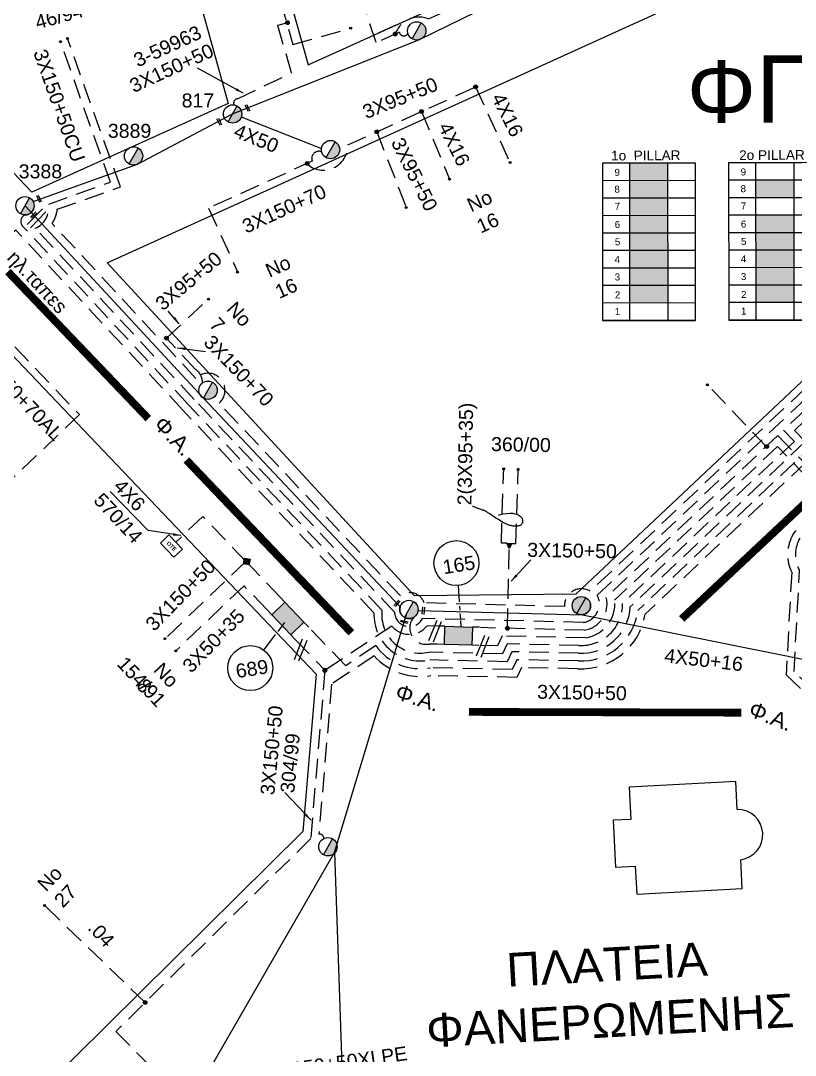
# Model space of a CAD drawing. Header units: millimetres. Extents: x 771 to 3391, y 686 to 1835.
# Drawn here: x 2301 to 2400.7, y 1157.5 to 1290.7 of the extents above; entities that cross this region are included whole.
import ezdxf
from ezdxf.enums import TextEntityAlignment as Align

# ---------------------------------------------------------------- set-up
doc = ezdxf.new("R2010")
doc.units = ezdxf.units.MM
doc.linetypes.add('DASHED', pattern=[19.05, 12.7, -6.35])
for name, color, linetype in [('Link Box 4 Διευθύνσεων', 7, 'Continuous'), ('Pillar OTE', 7, 'Continuous'), ('Άγνωστα', 7, 'Continuous'), ('Ασφαλειοκιβώτια Χ.Τ 9 αναχωρήσεων', 7, 'Continuous'), ('Γυμνά εναέρια ΧΤ και ΦΟΠ (3Φ)   4x50+16AL', 7, 'Continuous'), ('Εναέρια παροχή ΧΤ 4x16', 7, 'SYN_LINE'), ('Επιγραφές - Σχήματα', 7, 'Continuous'), ('Καλωδια Χ.Τ 3x95+35', 7, 'DASHED'), ('Καλωδια Χ.Τ. 3x50+35', 7, 'Continuous'), ('Καλωδια ΧΤ  3X95+50', 7, 'Continuous'), ('Καλώδια ΧΤ   3x150+50CU', 7, 'DASHED'), ('Καλώδια ΧΤ   3x150+70AL', 7, 'DASHED'), ('Μηχανική τομή', 7, 'Continuous'), ('Στύλος Ξύλινος', 7, 'Continuous'), ('Στύλος Ξύλινος @ 1', 7, 'Continuous'), ('Στύλος ΦΜ', 7, 'Continuous'), ('Στύλος ΦΜ @ 1', 7, 'Continuous'), ('Συνδέσεις', 7, 'Continuous'), ('Τομή', 7, 'Continuous'), ('Υπόβαθρο ΔΕΗ', 7, 'Continuous'), ('Υπόγεια Καλώδια Δικτύου ΧΤ   .04', 7, 'DASHED'), ('Υπόγεια Καλώδια Δικτύου ΧΤ   .075', 7, 'DASHED'), ('Υπόγεια Καλώδια Δικτύου ΧΤ   .15', 7, 'DASHED'), ('Υπόγεια καλώδια Παροχών ΧΤ   4x16AL', 7, 'DASHED'), ('Υπόγεια καλώδια Παροχών ΧΤ   4x50AL', 7, 'DASHED'), ('Υπόγεια καλώδια Παροχών ΧΤ   4x6', 7, 'DASHED')]:
    doc.layers.add(name, color=color, linetype=linetype)
doc.styles.add('arial', font='arial.ttf')
doc.styles.get("Standard").update_dxf_attribs({"font": 'arial.ttf'})
doc.linetypes.add('SYN_LINE', pattern='A,0.5,-0.0001,["/\\/\\/\\/",Standard,S=0.1,R=0,X=0,Y=-0.05],-0.25', length=0.7501)
doc.dimstyles.new('ISO-25', dxfattribs={"dimtxt": 2.5, "dimasz": 2.5, "dimexe": 1.25, "dimexo": 0.625, "dimtad": 1, "dimtxsty": 'Standard', "dimcen": 2.5, "dimadec": 0, "dimazin": 0, "dimtfac": 1, "dimtmove": 0, "dimatfit": 3, "dimfxl": 1, "dimarcsym": 0})

# ---------------------------------------------------------------- blocks, each defined once
blk = doc.blocks.new('LINK BOX 4 ΑΝΑΧΩΡΗΣΕΩΝ')
at = {"layer": 'Link Box 4 Διευθύνσεων', "ltscale": 40}
blk.add_hatch(color=256, dxfattribs=at).paths.add_polyline_path([(-3.54, 0), (-3.54, -4.67), (3.54, -4.67), (3.54, 0)])
for p, q in [((-3.54, 0), (-5.33, 0)), ((5.33, 0), (3.54, 0)), ((-3.54, -4.67), (-5.33, -4.67)), ((5.33, -4.67), (3.54, -4.67))]:
    blk.add_line(p, q, dxfattribs=at)
blk.add_lwpolyline([(-3.54, -4.67), (-3.54, 0), (3.54, 0), (3.54, -4.67)], close=True, dxfattribs=at)
blk = doc.blocks.new('ΥΠΑΡΧΩΝ ΤΣΙΜΕΝΤΕΝΙΟΣ ΣΤΥΛΟΣ')
at = {"layer": 'Στύλος ΦΜ'}
blk.add_hatch(color=7, dxfattribs=at).paths.add_polyline_path([(-1.29, -2.28, 0.574793), (2.62, 0, 0.268822), (1.3, 2.27)])
at = {"layer": 'Στύλος ΦΜ', "color": 7}
blk.add_line((-1.29, -2.28), (1.3, 2.27), dxfattribs=at)
blk.add_circle((0, 0), 2.62, dxfattribs=at)
at = {"layer": 'Στύλος ΦΜ', "flags": 4}
for tag, p in [('ΑΡΙΘΜΟΣ', (-4.68, 8.05)), ('ΤΥΠΟΣ', (-4.91, 3.03))]:
    blk.add_attdef(tag, p, '', height=4, dxfattribs=at)
blk = doc.blocks.new('_ΣΥΝΔΕΣΗ')
at = {"layer": 'Συνδέσεις', "linetype": 'SYN_LINE', "ltscale": 40}
blk.add_hatch(color=256, dxfattribs=at).paths.add_polyline_path([(0.5, -0.01, 1), (-0.5, -0.01, 1)])
at = {"layer": 'Συνδέσεις'}
blk.add_circle((0, -0.01), 0.5, dxfattribs=at)
blk = doc.blocks.new('ΑΣΦΑΛΕΙΟΚΙΒΩΤΙΟ ΥΣ 9 ΑΝΑΧΩΡΗΣΕΩΝ')
at = {"layer": 'Ασφαλειοκιβώτια Χ.Τ 9 αναχωρήσεων', "ltscale": 40}
for p, q in [((-9.32, -13.12), (-5.79, 6.82)), ((-4.48, -13.97), (-0.95, 5.96)), ((2.12, 3.14), (-9.65, 5.22)), ((1.73, 0.92), (-10.04, 3)), ((1.34, -1.3), (-10.43, 0.79)), ((0.95, -3.51), (-10.82, -1.43)), ((0.56, -5.73), (-11.22, -3.64)), ((0.16, -7.94), (-11.61, -5.86)), ((-0.23, -10.16), (-12, -8.07)), ((-0.62, -12.37), (-12.39, -10.29)), ((-1.01, -14.59), (-12.79, -12.5))]:
    blk.add_line(p, q, dxfattribs=at)
at = {"layer": 'Ασφαλειοκιβώτια Χ.Τ 9 αναχωρήσεων'}
blk.add_lwpolyline([(2.52, 5.35), (-9.25, 7.44), (-12.79, -12.5), (-1.01, -14.59)], close=True, dxfattribs=at)
for s, p in [('9', (-8.01, 5.56)), ('8', (-8.4, 3.43)), ('7', (-8.75, 1.25)), ('6', (-9.16, -1.05)), ('5', (-9.53, -3.25)), ('4', (-9.96, -5.47)), ('3', (-10.34, -7.7)), ('2', (-10.72, -9.97)), ('1', (-11.11, -12.08))]:
    blk.add_text(s, height=0.9, rotation=350.6937, dxfattribs=at).set_placement(p)
at = {"layer": 'Ασφαλειοκιβώτια Χ.Τ 9 αναχωρήσεων', "ltscale": 40}
for tag, height, rotation, p in [('ΟΝΟΜΑ', 1.25, 350.2383, (-3.59, 7.45)), ('ΚΕΙΜΕΝΟ 9', 0.5, 350.6937, (0.75, 4.59)), ('ΚΕΙΜΕΝΟ 8', 0.5, 350.6937, (0.37, 2.56)), ('ΚΕΙΜΕΝΟ 7', 0.5, 350.6937, (-0.01, 0.15)), ('ΚΕΙΜΕΝΟ 6', 0.5, 350.6937, (-0.39, -1.94)), ('ΚΕΙΜΕΝΟ 5', 0.5, 350.6937, (-0.77, -4.19)), ('ΚΕΙΜΕΝΟ 4', 0.5, 350.6937, (-1.21, -6.46)), ('ΚΕΙΜΕΝΟ 3', 0.5, 350.6937, (-1.59, -8.7)), ('ΚΕΙΜΕΝΟ 2', 0.5, 350.6937, (-1.96, -10.94)), ('ΚΕΙΜΕΝΟ 1', 0.5, 350.6937, (-2.35, -13.01)), ('ΣΧ', 0.5, 350.2383, (-7.27, -13.98))]:
    blk.add_attdef(tag, text='', height=height, rotation=rotation, dxfattribs=at).set_placement(p, align=Align.MIDDLE_CENTER)
blk = doc.blocks.new('ΥΠΑΡΧΩΝ ΞΥΛΙΝΟΣ ΣΤΥΛΟΣ')
at = {"layer": 'Στύλος Ξύλινος'}
h = blk.add_hatch(color=7, dxfattribs=at)
h.paths.add_polyline_path([(-2.62, 0, 0.270008), (-1.29, -2.28), (1.3, 2.27, 0.576266)])
h.paths.add_polyline_path([(-1.29, -2.28, 0.574793), (2.62, 0, 0.268822), (1.3, 2.27)])
at = {"layer": 'Στύλος Ξύλινος', "color": 7}
blk.add_line((-1.29, -2.28), (1.3, 2.27), dxfattribs=at)
blk.add_circle((0, 0), 2.62, dxfattribs=at)
at = {"layer": 'Στύλος Ξύλινος', "flags": 4}
for tag, p in [('ΑΡΙΘΜΟΣ', (-4.91, 8.6)), ('ΤΥΠΟΣ', (-4.85, 3.39))]:
    blk.add_attdef(tag, p, '', height=4, dxfattribs=at)
blk = doc.blocks.new('ΜΗΧΑΝΙΚΗ ΤΟΜΗ')
at = {"layer": 'Μηχανική τομή', "ltscale": 40}
for p, q in [((-1.89, 0.78), (1.89, 0.78)), ((1.89, 0), (-1.89, 0))]:
    blk.add_line(p, q, dxfattribs=at)
blk = doc.blocks.new('ΤΟΜΗ')
at = {"layer": 'Τομή', "ltscale": 40}
for p, q in [((-5.68, 0), (5.68, 0)), ((5.68, -2.33), (-5.68, -2.33))]:
    blk.add_line(p, q, dxfattribs=at)
blk = doc.blocks.new('TSONTA XT1')
at = {"ltscale": 40}
h = blk.add_hatch(color=256, dxfattribs=at)
h.dxf.hatch_style = 1
h.paths.add_polyline_path([(595.96, 2487.66), (597.07, 2488.77), (595.96, 2489.87), (594.85, 2488.77)])
blk.add_lwpolyline([(594.85, 2488.77), (595.96, 2489.87), (597.07, 2488.77), (595.96, 2487.66)], close=True, dxfattribs=at)
blk = doc.blocks.new('PILLAR ΟΤΕ')
at = {"layer": 'Pillar OTE', "ltscale": 40}
blk.add_lwpolyline([(-3.31, 2.02), (3.39, 2.02), (3.39, -1.99), (-3.31, -1.99)], close=True, dxfattribs=at)
at = {"layer": 'Pillar OTE', "insert": (-1.81, 0.71), "char_height": 1.3575, "width": 109.961, "attachment_point": 1}
blk.add_mtext('{\\fArial|b1|i0|c161|p34;OTE}', dxfattribs=at)

msp = doc.modelspace()

# ---------------------------------------------------------------- hatches: boundary and pattern name
at = {"layer": 'Καλώδια ΧΤ   3x150+50CU', "linetype": 'DASHED', "ltscale": 0.2}
h = msp.add_hatch(color=2, dxfattribs=at)
h.dxf.hatch_style = 1
h.paths.add_polyline_path([(2379.37812, 1272.35017), (2379.37948, 1270.10017), (2384.29311, 1270.10315), (2384.29175, 1272.35315)])
h = msp.add_hatch(color=173, dxfattribs=at)
h.dxf.hatch_style = 1
h.paths.add_polyline_path([(2384.29448, 1267.85315), (2384.29311, 1270.10315), (2379.37948, 1270.10017), (2379.38085, 1267.85017)])
h = msp.add_hatch(color=30, dxfattribs=at)
h.dxf.hatch_style = 1
h.paths.add_polyline_path([(2400.53082, 1270.15734), (2395.61719, 1270.15435), (2395.61856, 1267.90435), (2400.53219, 1267.90734)])
h = msp.add_hatch(color=1, dxfattribs=at)
h.dxf.hatch_style = 1
h.paths.add_polyline_path([(2384.29448, 1267.85315), (2379.38085, 1267.85017), (2379.38222, 1265.60017), (2384.29585, 1265.60315)])
h = msp.add_hatch(color=151, dxfattribs=at)
h.dxf.hatch_style = 1
h.paths.add_polyline_path([(2379.38222, 1265.60017), (2379.38358, 1263.35017), (2384.29721, 1263.35315), (2384.29585, 1265.60315)])
h = msp.add_hatch(color=133, dxfattribs=at)
h.dxf.hatch_style = 1
h.paths.add_polyline_path([(2400.53356, 1265.65734), (2395.61993, 1265.65435), (2395.62129, 1263.40435), (2400.53492, 1263.40734)])
h = msp.add_hatch(color=27, dxfattribs=at)
h.dxf.hatch_style = 1
h.paths.add_polyline_path([(2384.29858, 1261.10315), (2384.29721, 1263.35315), (2379.38358, 1263.35017), (2379.38495, 1261.10017)])
h = msp.add_hatch(color=5, dxfattribs=at)
h.dxf.hatch_style = 1
h.paths.add_polyline_path([(2400.53492, 1263.40734), (2395.62129, 1263.40435), (2395.62266, 1261.15435), (2400.53629, 1261.15734)])
h = msp.add_hatch(color=6, dxfattribs=at)
h.dxf.hatch_style = 1
h.paths.add_polyline_path([(2379.38495, 1261.10017), (2379.38632, 1258.85017), (2384.29995, 1258.85315), (2384.29858, 1261.10315)])
h = msp.add_hatch(color=173, dxfattribs=at)
h.dxf.hatch_style = 1
h.paths.add_polyline_path([(2400.53629, 1261.15734), (2395.62266, 1261.15435), (2395.62403, 1258.90435), (2400.53766, 1258.90734)])
h = msp.add_hatch(color=30, dxfattribs=at)
h.dxf.hatch_style = 1
h.paths.add_polyline_path([(2379.38632, 1258.85017), (2379.38768, 1256.60017), (2384.30131, 1256.60315), (2384.29995, 1258.85315)])
h = msp.add_hatch(color=1, dxfattribs=at)
h.dxf.hatch_style = 1
h.paths.add_polyline_path([(2400.53766, 1258.90734), (2395.62403, 1258.90435), (2395.62539, 1256.65435), (2400.53902, 1256.65734)])
h = msp.add_hatch(color=62, dxfattribs=at)
h.dxf.hatch_style = 1
h.paths.add_polyline_path([(2384.30131, 1256.60315), (2379.38768, 1256.60017), (2379.38905, 1254.35017), (2384.30268, 1254.35315)])
h = msp.add_hatch(color=85, dxfattribs=at)
h.dxf.hatch_style = 1
h.paths.add_polyline_path([(2400.53902, 1256.65734), (2395.62539, 1256.65435), (2395.62676, 1254.40436), (2400.54039, 1254.40734)])
h = msp.add_hatch(color=256, dxfattribs=at)
h.dxf.hatch_style = 1
h.paths.add_polyline_path([(2364.20894, 1223.41581), (2363.56836, 1223.43556), (2363.85727, 1222.74172)])

# ---------------------------------------------------------------- linework, layer by layer
at = {"color": 85, "const_width": 1}
for points in [[(2299.34158, 1258.3949), (2317.4086, 1239.4784)], [(2322.30549, 1234.14684), (2343.54004, 1211.91387)], [(2386.05408, 1213.69082), (2401.82541, 1228.49766)], [(2358.66057, 1201.72077), (2393.73994, 1201.62395)]]:
    msp.add_lwpolyline(points, dxfattribs=at)
at = {"layer": 'Pillar OTE', "ltscale": 40}
msp.add_lwpolyline([(2364.20894, 1223.41581), (2363.85727, 1222.74172), (2363.56836, 1223.43556), (2364.20894, 1223.41581)], dxfattribs=at)
at = {"layer": 'Άγνωστα', "color": 5}
msp.add_lwpolyline([(2329.36509, 1278.30485), (2339.68965, 1274.24347)], dxfattribs=at)
at = {"layer": 'Άγνωστα', "color": 62, "linetype": 'DASHED', "ltscale": 0.2}
msp.add_lwpolyline([(2396.93729, 1235.8916), (2389.27363, 1243.91392)], dxfattribs=at)
at = {"layer": 'Άγνωστα'}
msp.add_lwpolyline([(2362.4644, 1227.05236), (2363.05981, 1227.19836), (2363.56147, 1227.27878), (2363.97905, 1227.30432), (2364.32226, 1227.28565), (2364.60077, 1227.23348), (2364.8243, 1227.15849), (2365.00252, 1227.07137), (2365.14512, 1226.9828), (2365.26065, 1226.90141), (2365.35297, 1226.82748), (2365.42481, 1226.75922), (2365.47888, 1226.69486), (2365.51791, 1226.63261), (2365.54462, 1226.57067), (2365.56171, 1226.50727), (2365.57192, 1226.44062), (2365.57741, 1226.3695), (2365.57817, 1226.29498), (2365.57363, 1226.21868), (2365.56325, 1226.14225), (2365.54645, 1226.06731), (2365.52267, 1225.99549), (2365.49136, 1225.92844), (2365.45196, 1225.86777), (2365.40407, 1225.81476), (2365.348, 1225.76928), (2365.28423, 1225.73082), (2365.21325, 1225.69888), (2365.13553, 1225.67295), (2365.05155, 1225.65254), (2364.96179, 1225.63714), (2364.86674, 1225.62626), (2364.76678, 1225.61957), (2364.66199, 1225.61747), (2364.55237, 1225.62056), (2364.43791, 1225.6294), (2364.31861, 1225.6446), (2364.19444, 1225.66673), (2364.06542, 1225.69638), (2363.93152, 1225.73412), (2363.79257, 1225.78055), (2363.64766, 1225.83626), (2363.49572, 1225.90183), (2363.33566, 1225.97785), (2363.1664, 1226.06491), (2362.98687, 1226.1636), (2362.79598, 1226.27452), (2362.59266, 1226.39824), (2362.37695, 1226.53447), (2362.15343, 1226.67934), (2361.9278, 1226.8281), (2361.70577, 1226.97598), (2361.49304, 1227.11823), (2361.29532, 1227.2501), (2361.11831, 1227.36682), (2360.96771, 1227.46365), (2360.84717, 1227.53734), (2360.75212, 1227.59075), (2360.67593, 1227.62828), (2360.61198, 1227.65431), (2360.55362, 1227.67323), (2360.49423, 1227.68941), (2360.42718, 1227.70725), (2360.34584, 1227.73114), (2360.24558, 1227.76432), (2360.1297, 1227.80554), (2360.00352, 1227.85241), (2359.87235, 1227.90255), (2359.74149, 1227.95355), (2359.61625, 1228.00303), (2359.50194, 1228.04861), (2359.40387, 1228.08789), (2359.32602, 1228.11907), (2359.26709, 1228.14262), (2359.22444, 1228.15962), (2359.19544, 1228.17114), (2359.17747, 1228.17824), (2359.16789, 1228.18199), (2359.16407, 1228.18346), (2359.16338, 1228.18371)], dxfattribs=at)
at = {"layer": 'Άγνωστα', "linetype": 'Continuous', "ltscale": 0.2}
msp.add_lwpolyline([(2341.37661, 1183.6089), (2342.48617, 1151.28368), (2359.34394, 1134.88444)], dxfattribs=at)
at = {"layer": 'Γυμνά εναέρια ΧΤ και ΦΟΠ (3Φ)   4x50+16AL', "color": 5, "linetype": 'Continuous', "ltscale": 0.2}
msp.add_lwpolyline([(2302.57665, 1267.43271), (2316.02033, 1272.22373), (2328.25627, 1278.69423), (2352.23586, 1288.24413), (2387.34577, 1305.44032)], dxfattribs=at)
at = {"layer": 'Γυμνά εναέρια ΧΤ και ΦΟΠ (3Φ)   4x50+16AL', "color": 62, "linetype": 'Continuous', "ltscale": 0.2}
msp.add_lwpolyline([(2301.54114, 1266.87449), (2324.45976, 1242.14733), (2349.8284, 1215.24959)], dxfattribs=at)
at = {"layer": 'Γυμνά εναέρια ΧΤ και ΦΟΠ (3Φ)   4x50+16AL', "color": 30, "linetype": 'Continuous', "ltscale": 0.2}
msp.add_lwpolyline([(2352.12484, 1214.76834), (2373.27296, 1214.22884), (2403.58318, 1208.13172)], dxfattribs=at)
at = {"layer": 'Γυμνά εναέρια ΧΤ και ΦΟΠ (3Φ)   4x50+16AL', "color": 6, "linetype": 'Continuous', "ltscale": 0.2}
msp.add_lwpolyline([(2248.92846, 1075.3273), (2261.4972, 1089.95833), (2297.5216, 1125.6236), (2322.9778, 1151.65353), (2341.37661, 1183.6089), (2350.69594, 1214.45221)], dxfattribs=at)
at = {"layer": 'Καλωδια Χ.Τ 3x95+35', "color": 62, "linetype": 'DASHED', "ltscale": 0.2}
for points in [[(2363.56836, 1223.43556), (2362.84942, 1223.45773), (2363.14677, 1233.102)], [(2364.20894, 1223.41581), (2364.72934, 1223.39977), (2365.02853, 1233.10347)]]:
    msp.add_lwpolyline(points, dxfattribs=at)
at = {"layer": 'Καλωδια Χ.Τ. 3x50+35', "color": 133, "linetype": 'DASHED', "ltscale": 0.2}
msp.add_lwpolyline([(2332.68859, 1214.87079), (2329.72844, 1217.96951), (2320.94157, 1209.57558)], dxfattribs=at)
at = {"layer": 'Καλωδια ΧΤ  3X95+50', "color": 5, "linetype": 'DASHED', "ltscale": 0.2}
msp.add_lwpolyline([(2337.78185, 1272.29164, 0.65845412), (2343.09232, 1274.70429), (2359.53879, 1282.17626)], format="xyb", dxfattribs=at)
msp.add_lwpolyline([(2346.82167, 1276.39861), (2350.57712, 1266.72147)], dxfattribs=at)
at = {"layer": 'Καλωδια ΧΤ  3X95+50', "color": 62, "linetype": 'DASHED', "ltscale": 0.2}
msp.add_lwpolyline([(2319.74362, 1249.83735), (2325.21329, 1254.91295)], dxfattribs=at)
at = {"layer": 'Καλώδια ΧΤ   3x150+50CU', "color": 6, "linetype": 'DASHED', "ltscale": 0.2}
for points in [[(2328.44097, 1279.85836, -0.522983782), (2328.90474, 1280.65146), (2335.83084, 1283.97703), (2334.07987, 1290.10167), (2335.23511, 1290.42735)], [(2426.94316, 1227.43166), (2415.94875, 1238.97051), (2403.86963, 1227.04913, 0.492439559), (2400.21023, 1219.70154), (2399.48435, 1206.49561), (2415.99377, 1190.96753, 0.708154058), (2425.64344, 1188.77059), (2435.96289, 1188.54234), (2439.55415, 1185.01289), (2423.60458, 1168.73855, 0.535322772), (2419.39723, 1159.3415), (2418.73912, 1149.29672), (2416.27925, 1147.93913), (2415.79544, 1140.22023, 0.129403479), (2421.26824, 1133.6487), (2412.74421, 1126.21771), (2393.0207, 1127.55591, 1.236368527), (2388.66603, 1127.43213), (2379.36424, 1118.94904, 0.67953914), (2376.83088, 1115.99476), (2366.5228, 1106.147), (2361.44021, 1111.22937), (2359.64638, 1109.43557)]]:
    msp.add_lwpolyline(points, format="xyb", dxfattribs=at)
msp.add_lwpolyline([(2336.02071, 1287.64077), (2343.49662, 1289.74839)], dxfattribs=at)
at = {"layer": 'Καλώδια ΧΤ   3x150+50CU', "linetype": 'DASHED', "ltscale": 0.2}
msp.add_lwpolyline([(2349.28543, 1290.12611), (2346.32932, 1288.78804)], dxfattribs=at)
at = {"layer": 'Καλώδια ΧΤ   3x150+50CU', "color": 85, "linetype": 'DASHED', "ltscale": 0.2}
msp.add_lwpolyline([(2432.97822, 1213.88277), (2444.54912, 1224.91192), (2415.78621, 1255.06752), (2375.1902, 1216.73151, -0.510889366), (2373.37591, 1213.23415), (2352.70777, 1213.75338, -0.780017763), (2349.10046, 1214.56395), (2323.30757, 1241.94802), (2302.86552, 1263.97715, 0.336684257), (2304.58637, 1267.08732), (2312.5371, 1269.92078), (2306.07215, 1288.06155)], format="xyb", dxfattribs=at)
at = {"layer": 'Καλώδια ΧΤ   3x150+50CU', "color": 1, "linetype": 'DASHED', "ltscale": 0.2}
msp.add_lwpolyline([(2433.84277, 1212.97576), (2446.13832, 1224.69563), (2415.82495, 1256.47952), (2374.29007, 1217.2569, 0.603707873), (2370.97685, 1215.28774), (2352.92005, 1215.74838, 0.506022439), (2349.8594, 1216.67517), (2326.50652, 1241.4687, 1.053469912), (2323.53407, 1244.64421), (2305.03148, 1264.58331, 0.118409292), (2305.69167, 1266.41962), (2313.81476, 1269.31451), (2307.01412, 1288.39725)], format="xyb", dxfattribs=at)
at = {"layer": 'Καλώδια ΧΤ   3x150+50CU', "color": 5, "linetype": 'DASHED', "ltscale": 0.2}
for points in [[(2339.71768, 1273.81051, 0.675936313), (2338.51221, 1272.62346), (2325.17067, 1266.56212), (2328.85555, 1258.45136)], [(2432.1926, 1214.70699), (2443.03994, 1225.04647), (2415.75117, 1253.65903), (2399.16838, 1237.9994), (2400.55405, 1236.54763), (2378.45224, 1215.68571, -0.433765259), (2372.82451, 1210.275), (2363.59094, 1210.48083), (2362.97977, 1209.20225), (2353.52329, 1209.41083, -0.520259781), (2347.48133, 1214.82448), (2322.57708, 1241.26508), (2301.27565, 1264.22033, -0.57670443), (2301.60404, 1265.69982)]]:
    msp.add_lwpolyline(points, format="xyb", dxfattribs=at)
at = {"layer": 'Καλώδια ΧΤ   3x150+50CU', "color": 173, "linetype": 'DASHED', "ltscale": 0.2}
msp.add_lwpolyline([(2431.3347, 1215.60702), (2441.45794, 1225.25629), (2415.70786, 1252.25558), (2400.58586, 1237.96256), (2401.96345, 1236.51153), (2379.44201, 1215.24497, -0.412656095), (2372.77174, 1209.2764), (2364.20959, 1209.4563), (2363.60345, 1208.18825), (2353.62144, 1208.40842, -0.487799961), (2346.45041, 1214.4605), (2321.84659, 1240.58215), (2300.3465, 1263.75147), (2287.8031, 1253.13501)], format="xyb", dxfattribs=at)
at = {"layer": 'Καλώδια ΧΤ   3x150+50CU', "color": 133, "linetype": 'DASHED', "ltscale": 0.2}
msp.add_lwpolyline([(2430.49173, 1216.4914), (2439.89086, 1225.45047), (2415.6774, 1250.83854), (2401.99977, 1237.92175), (2403.37248, 1236.46808), (2380.40517, 1214.7791, -0.396445279), (2372.71896, 1208.27779), (2364.83358, 1208.44297), (2364.22712, 1207.17425), (2353.70973, 1207.40623, -0.295673625), (2346.70186, 1210.24939), (2342.81499, 1207.64927), (2337.74756, 1212.95392)], format="xyb", dxfattribs=at)
at = {"layer": 'Καλώδια ΧΤ   3x150+50CU', "color": 30, "linetype": 'DASHED', "ltscale": 0.2}
msp.add_lwpolyline([(2429.64237, 1217.38248), (2438.3174, 1225.65134), (2415.63546, 1249.43364), (2403.41368, 1237.88095), (2404.78623, 1236.42745), (2381.3477, 1214.29375, -0.383494921), (2372.66618, 1207.27919), (2365.45757, 1207.42964), (2364.8508, 1206.16025), (2353.79025, 1206.40421, -0.259446326), (2346.479, 1208.92441), (2340.991, 1205.31298), (2339.36214, 1185.97572, -0.489902072), (2339.99811, 1185.41791)], format="xyb", dxfattribs=at)
at = {"layer": 'Καλώδια ΧΤ   3x150+50CU', "color": 62, "linetype": 'DASHED', "ltscale": 0.2}
for points in [[(2424.18002, 1223.09366), (2428.51797, 1227.22852), (2415.97067, 1240.39715), (2405.46375, 1229.95543), (2398.4418, 1237.31229), (2376.35161, 1216.45284, -0.441388812), (2373.52299, 1212.24502), (2360.16793, 1212.56565)], [(2354.62953, 1210.43191), (2353.57786, 1210.46126, -0.712168094), (2351.55367, 1213.89268)]]:
    msp.add_lwpolyline(points, format="xyb", dxfattribs=at)
at = {"layer": 'Καλώδια ΧΤ   3x150+50CU', "color": 27, "linetype": 'DASHED', "ltscale": 0.2}
msp.add_lwpolyline([(2417.8336, 1140.76649), (2417.80258, 1140.27164, -0.323942796), (2416.80607, 1140.35856), (2416.83556, 1140.82905), (2417.24291, 1147.32813), (2419.70107, 1148.68323), (2420.41734, 1159.61579, -0.574972635), (2424.08466, 1167.79549), (2439.76274, 1183.74814), (2440.86912, 1183.44725), (2441.70669, 1184.29949), (2436.38119, 1189.53333), (2425.05836, 1189.78377, -0.790523014), (2416.96159, 1191.43007), (2400.50838, 1206.90527), (2401.22379, 1219.92081, -0.533410263), (2404.3536, 1226.11433), (2415.96378, 1237.48729)], format="xyb", dxfattribs=at)
at = {"layer": 'Καλώδια ΧΤ   3x150+50CU', "color": 2, "linetype": 'DASHED', "ltscale": 0.2}
msp.add_lwpolyline([(2407.48033, 1226.39766), (2398.40139, 1235.89863), (2377.42629, 1216.09226, -0.401057488), (2373.67007, 1211.2559), (2362.96736, 1211.49501), (2362.3561, 1210.21625), (2360.10689, 1210.27903)], format="xyb", dxfattribs=at)
at = {"layer": 'Καλώδια ΧΤ   3x150+50CU', "color": 62, "linetype": 'DASHED', "ltscale": 0.2}
msp.add_lwpolyline([(2363.63029, 1212.48253), (2363.87163, 1223.04314)], dxfattribs=at)
at = {"layer": 'Καλώδια ΧΤ   3x150+50CU', "color": 133, "linetype": 'DASHED', "ltscale": 0.2}
msp.add_lwpolyline([(2334.37629, 1216.48301), (2329.96712, 1221.09859), (2319.55384, 1211.15098)], dxfattribs=at)
at = {"layer": 'Καλώδια ΧΤ   3x150+50CU', "color": 151, "linetype": 'DASHED', "ltscale": 0.2}
msp.add_lwpolyline([(2354.69465, 1212.76501), (2353.28801, 1212.81239, -0.480032046), (2348.75329, 1212.77545), (2348.75329, 1212.77545), (2340.13587, 1207.07488)], format="xyb", dxfattribs=at)
msp.add_lwpolyline([(2336.3692, 1211.01788), (2340.13587, 1207.07488), (2338.31117, 1185.41265), (2313.22301, 1160.58738), (2320.32715, 1153.41149), (2316.36196, 1149.40738)], dxfattribs=at)
at = {"layer": 'Καλώδια ΧΤ   3x150+50CU', "linetype": 'DASHED', "ltscale": 0.2}
for centre, start, end in [((2301.53888, 1266.87578), 273.171785, 339.5644469), ((2350.95527, 1214.9071), 163.0944725, 353.2339349), ((2373.15171, 1215.40035), 275.9091924, 9.101671)]:
    msp.add_arc(centre, 1.17777, start, end, dxfattribs=at)
at = {"layer": 'Καλώδια ΧΤ   3x150+70AL', "color": 173, "linetype": 'DASHED', "ltscale": 0.2}
msp.add_lwpolyline([(2292.35228, 1256.98533), (2308.54171, 1239.98343), (2299.93368, 1231.78675)], dxfattribs=at)
at = {"layer": 'Καλώδια ΧΤ   3x150+70AL', "color": 62, "linetype": 'DASHED', "ltscale": 0.2}
msp.add_lwpolyline([(2324.37329, 1244.05835, 0.273112106), (2323.50242, 1245.78673), (2319.74362, 1249.83735)], format="xyb", dxfattribs=at)
at = {"layer": 'Υπόβαθρο ΔΕΗ'}
for points in [[(2337.97253, 1285.00536), (2484.4468, 1351.30659), (2454.78966, 1425.44773), (2315.3288, 1365.98262), (2337.97253, 1285.00536)], [(2305.14221, 1361.43686), (2327.66727, 1280.05729), (2302.41147, 1268.62894), (2248.36363, 1325.60742), (2269.51218, 1345.96005), (2305.14221, 1361.43686)], [(2312.10627, 1259.52834), (2489.06779, 1339.92554), (2492.97433, 1330.3508), (2372.43364, 1216.87923), (2351.68239, 1216.64469), (2312.10627, 1259.52834)], [(2186.77831, 1137.90283), (2297.90838, 1249.68395), (2339.00353, 1206.59409), (2337.2951, 1186.31214), (2236.60915, 1086.68124), (2186.77831, 1137.90283)], [(2317.37369, 1225.08197), (2312.48111, 1230.08824)], [(2357.26979, 1217.99497), (2357.41653, 1215.88024)], [(2357.45409, 1215.33891), (2357.49172, 1214.79666)], [(2357.51915, 1214.40132), (2357.56861, 1213.68846)], [(2357.58138, 1213.5045), (2357.63839, 1212.68285)], [(2334.09998, 1212.09309), (2334.96886, 1213.24493)], [(2332.27773, 1209.6774), (2333.79282, 1211.6859)]]:
    msp.add_lwpolyline(points, dxfattribs=at)
msp.add_lwpolyline([(2393.20906, 1189.16426), (2393.01594, 1192.78212), (2379.29185, 1192.04952), (2379.51373, 1187.8929), (2377.22789, 1187.77088), (2377.5501, 1181.73473), (2380.07474, 1181.8695), (2380.26784, 1178.25203), (2393.8552, 1178.97732), (2393.65642, 1182.70104, 0.944325058), (2393.20906, 1189.16426, -0.011232206)], format="xyb", dxfattribs=at)
for centre in [(2357.06019, 1220.88219), (2330.53377, 1207.36687)]:
    msp.add_circle(centre, 2.89482, dxfattribs=at)
at = {"layer": 'Υπόγεια Καλώδια Δικτύου ΧΤ   .04', "color": 151, "ltscale": 0.2}
msp.add_lwpolyline([(2317.00212, 1164.32689), (2304.05779, 1176.79986)], dxfattribs=at)
at = {"layer": 'Υπόγεια Καλώδια Δικτύου ΧΤ   .075', "color": 5, "linetype": 'DASHED', "ltscale": 0.2}
msp.add_lwpolyline([(2350.82206, 1289.07177, -0.71102856), (2349.6978, 1289.2151), (2346.74169, 1287.87702), (2343.96585, 1296.14152)], format="xyb", dxfattribs=at)
at = {"layer": 'Υπόγεια Καλώδια Δικτύου ΧΤ   .15', "color": 6, "linetype": 'DASHED', "ltscale": 0.2}
msp.add_lwpolyline([(2273.1579, 1352.49483, -0.243440424), (2278.3832, 1352.5694), (2294.73989, 1360.98525), (2311.9842, 1368.58885), (2318.83673, 1344.28222), (2319.96284, 1344.59969), (2336.02071, 1287.64077)], format="xyb", dxfattribs=at)
at = {"layer": 'Υπόγεια καλώδια Παροχών ΧΤ   4x16AL', "color": 5, "linetype": 'DASHED', "ltscale": 0.2}
for points in [[(2359.53879, 1282.17626), (2363.96176, 1272.44091)], [(2352.57062, 1279.01048), (2356.16336, 1270.31752)]]:
    msp.add_lwpolyline(points, dxfattribs=at)
at = {"layer": 'Υπόγεια καλώδια Παροχών ΧΤ   4x50AL', "color": 5, "linetype": 'DASHED', "ltscale": 0.2}
msp.add_lwpolyline([(2349.1866, 1288.98371, -0.431815301), (2353.46455, 1290.92011), (2357.02207, 1292.53041), (2352.91289, 1301.60852)], format="xyb", dxfattribs=at)
at = {"layer": 'Υπόγεια καλώδια Παροχών ΧΤ   4x6', "color": 133, "linetype": 'DASHED', "ltscale": 0.2}
msp.add_lwpolyline([(2329.96712, 1221.09859), (2324.44109, 1226.88331), (2320.89787, 1223.54743)], dxfattribs=at)

# ---------------------------------------------------------------- block references
at = {"layer": 'Link Box 4 Διευθύνσεων'}
for p, xscale, yscale, zscale, rotation in [((2336.21659, 1214.55656), 0.4999999999999999, 0.4999999999999999, 0.4999999999999999, 313.6898198086051), ((2357.35781, 1212.69068), 0.4999999999999998, 0.4999999999999998, 0.4999999999999998, 358.4011800515383)]:
    msp.add_blockref('LINK BOX 4 ΑΝΑΧΩΡΗΣΕΩΝ', p, dxfattribs=dict(at, xscale=xscale, yscale=yscale, zscale=zscale, rotation=rotation))
at = {"layer": 'Pillar OTE', "xscale": 0.375, "yscale": 0.375, "zscale": 0.375, "rotation": 313.6426660536036}
msp.add_blockref('PILLAR ΟΤΕ', (2320.36538, 1223.07311), dxfattribs=at)
at = {"layer": 'Ασφαλειοκιβώτια Χ.Τ 9 αναχωρήσεων', "rotation": 10.08003692947508}
for p, values in [((2386.27036, 1266.6465), {'ΟΝΟΜΑ': '1o  PILLAR'}), ((2402.50807, 1266.70069), {'ΟΝΟΜΑ': '2ο PILLAR'})]:
    msp.add_blockref('ΑΣΦΑΛΕΙΟΚΙΒΩΤΙΟ ΥΣ 9 ΑΝΑΧΩΡΗΣΕΩΝ', p, dxfattribs=at).add_auto_attribs(values)
at = {"layer": 'Μηχανική τομή'}
for p, xscale, yscale, zscale, rotation in [((2330.25089, 1279.50126), 0.249999999999919, 0.249999999999919, 0.249999999999919, 115.910301280676), ((2326.62964, 1277.72764), 0.249999999999919, 0.249999999999919, 0.249999999999919, 115.910301280676), ((2303.42985, 1267.79359), 0.249999999999919, 0.249999999999919, 0.249999999999919, 115.910301280676), ((2302.70952, 1265.61391), 0.249999999999919, 0.249999999999919, 0.249999999999919, 44.01630571960735), ((2349.48162, 1215.61728), 0.2500000000001927, 0.2500000000001927, 0.2500000000001927, 47.56232238098838), ((2352.90083, 1214.73979), 0.2500000000001927, 0.2500000000001927, 0.2500000000001927, 85.07129513331539), ((2350.33893, 1213.23677), 0.2500000000001927, 0.2500000000001927, 0.2500000000001927, 345.6835762021376)]:
    msp.add_blockref('ΜΗΧΑΝΙΚΗ ΤΟΜΗ', p, dxfattribs=dict(at, xscale=xscale, yscale=yscale, zscale=zscale, rotation=rotation))
at = {"layer": 'Στύλος Ξύλινος @ 1', "ltscale": 40, "xscale": 0.4499999999998181, "yscale": 0.4499999999998181, "zscale": 0.4499999999998181}
msp.add_blockref('ΥΠΑΡΧΩΝ ΞΥΛΙΝΟΣ ΣΤΥΛΟΣ', (2373.15171, 1215.40035), dxfattribs=at)
at = {"layer": 'Στύλος ΦΜ @ 1', "ltscale": 40, "xscale": 0.4499999999998181, "yscale": 0.4499999999998181, "zscale": 0.4499999999998181}
for p in [(2351.9565, 1289.38829), (2340.85886, 1274.1018), (2325.10304, 1243.1339), (2350.95527, 1214.9071), (2340.52528, 1184.36471)]:
    msp.add_blockref('ΥΠΑΡΧΩΝ ΤΣΙΜΕΝΤΕΝΙΟΣ ΣΤΥΛΟΣ', p, dxfattribs=at)
at = {"layer": 'Στύλος ΦΜ @ 1', "ltscale": 40}
ref = msp.add_blockref('ΥΠΑΡΧΩΝ ΤΣΙΜΕΝΤΕΝΙΟΣ ΣΤΥΛΟΣ', (2328.254, 1278.69552), dxfattribs=dict(at, xscale=0.4499999999998181, yscale=0.4499999999998181, zscale=0.4499999999998181))
ref.add_attrib('ΤΥΠΟΣ', '817', (2321.69925, 1279.53094), dxfattribs={"layer": 'Στύλος ΦΜ', "height": 1.8, "flags": 4})
ref = msp.add_blockref('ΥΠΑΡΧΩΝ ΤΣΙΜΕΝΤΕΝΙΟΣ ΣΤΥΛΟΣ', (2315.50952, 1273.28496), dxfattribs=dict(at, xscale=0.4499999999998181, yscale=0.4499999999998181, zscale=0.4499999999998181))
ref.add_attrib('ΤΥΠΟΣ', '3889', (2312.20153, 1275.61934), dxfattribs={"layer": 'Στύλος ΦΜ', "height": 1.8, "flags": 4})
ref = msp.add_blockref('ΥΠΑΡΧΩΝ ΤΣΙΜΕΝΤΕΝΙΟΣ ΣΤΥΛΟΣ', (2301.53888, 1266.87578), dxfattribs=dict(at, xscale=0.4499999999998181, yscale=0.4499999999998181, zscale=0.4499999999998181))
ref.add_attrib('ΤΥΠΟΣ', '3388', (2300.72652, 1270.40526), dxfattribs={"layer": 'Στύλος ΦΜ', "height": 1.8, "flags": 4})
at = {"layer": 'Συνδέσεις'}
for p, xscale, yscale, zscale in [((2335.31316, 1290.44936), 0.4777242751394019, 0.4777242751394019, 0.4777242751394019), ((2343.45408, 1289.73639), 0.25, 0.25, 0.25), ((2349.1866, 1288.98371), 0.4777242751394019, 0.4777242751394019, 0.4777242751394019), ((2306.09383, 1288.00072), 0.25, 0.25, 0.25), ((2307.01412, 1288.39725), 0.25, 0.25, 0.25), ((2359.53879, 1282.17626), 0.4777242751394019, 0.4777242751394019, 0.4777242751394019), ((2352.57062, 1279.01048), 0.4777242751394019, 0.4777242751394019, 0.4777242751394019), ((2346.82167, 1276.39861), 0.4777242751394019, 0.4777242751394019, 0.4777242751394019), ((2337.86832, 1272.33092), 0.4777242751394019, 0.4777242751394019, 0.4777242751394019), ((2363.96302, 1272.44057), 0.25, 0.25, 0.25), ((2356.17596, 1270.28703), 0.25, 0.25, 0.25), ((2350.59784, 1266.66809), 0.25, 0.25, 0.25), ((2328.8999, 1258.33708), 0.25, 0.25, 0.25), ((2325.13912, 1254.84412), 0.25, 0.25, 0.25), ((2319.74362, 1249.83735), 0.4777242751394019, 0.4777242751394019, 0.4777242751394019), ((2389.35626, 1243.82742), 0.25, 0.25, 0.25), ((2396.98547, 1235.88343), 0.4777242751394019, 0.4777242751394019, 0.4777242751394019), ((2363.14418, 1233.01813), 0.25, 0.25, 0.25), ((2365.02301, 1232.92466), 0.25, 0.25, 0.25), ((2363.63431, 1212.48243), 0.4777242751394019, 0.4777242751394019, 0.4777242751394019), ((2319.55384, 1211.15098), 0.25, 0.25, 0.25), ((2320.94157, 1209.57558), 0.25, 0.25, 0.25), ((2340.14036, 1207.07359), 0.4777242751394019, 0.4777242751394019, 0.4777242751394019), ((2304.05779, 1176.79986), 0.25, 0.25, 0.25), ((2317.00212, 1164.32689), 0.4777242751394019, 0.4777242751394019, 0.4777242751394019)]:
    msp.add_blockref('_ΣΥΝΔΕΣΗ', p, dxfattribs=dict(at, xscale=xscale, yscale=yscale, zscale=zscale))
at = {"layer": 'Συνδέσεις', "xscale": 0.4722079889930647, "yscale": 0.4722079889930647, "zscale": 0.4722079889930647, "rotation": 34.03632876482109}
msp.add_blockref('TSONTA XT1', (2754.65853, 89.68996), dxfattribs=at)
at = {"layer": 'Τομή', "xscale": 0.2499999999998873, "yscale": 0.2499999999998873, "zscale": 0.2499999999998873}
for p, rotation in [((2303.21697, 1265.06642), 225.9546965811838), ((2354.58599, 1212.00932), 248.1909067709115), ((2337.27407, 1209.58501), 248.1909067709115), ((2360.7252, 1210.04715), 248.1909067709115)]:
    msp.add_blockref('ΤΟΜΗ', p, dxfattribs=dict(at, rotation=rotation))

# ---------------------------------------------------------------- texts
at = {"ltscale": 40, "insert": (2376.31031, 1171.38274), "char_height": 4, "width": 50.8524206, "attachment_point": 2, "rotation": 3.2060314, "style": 'arial'}
msp.add_mtext('{\\H1.083x;ΠΛATEIA\\PΦANEΡΩMENHΣ}', dxfattribs=at)
at = {"layer": 'Άγνωστα', "color": 7, "char_height": 1.8, "attachment_point": 1}
for s, gutter_width, insert, rotation in [('46/94', 12.5, (2302.66886, 1291.31358), 15.3301745), ('3-59963', 12.5, (2315.30381, 1286.30469), 24.6881639), ('3X150+50CU', 12.5, (2304.27964, 1287.21709), 289.4148776), ('3X150+50', 12.5, (2314.7788, 1283.01323), 24.6881639), ('3X95+50', 12.5, (2344.77828, 1279.6866), 22.0004625), ('4X50', 12.5, (2328.92243, 1277.47214), 338.2558085), ('3X95+50', 12.5, (2350.21201, 1275.86192), 296.4407628), ('3X150+70', 12.5, (2329.26579, 1264.91187), 24.5364966), ('3X95+50', 12.5, (2318.11734, 1254.65052), 39.6922886), ('3X150+70', 12.5, (2325.70169, 1250.41523), 313.9831801), ('2(3X95+35)', 12.5, (2357.18429, 1228.33124), 88.9521787), ('360/00', 12.5, (2361.53665, 1237.10418), 358.9521787), ('4Χ6', 1.96155, (2314.12974, 1231.88986), 313.1237209), ('570/14', 1.96155, (2311.56559, 1230.08824), 313.1237209), ('3X150+50', 12.5, (2366.19435, 1223.49711), 358.9521787), ('3X150+50', 12.5, (2316.87583, 1213.25257), 45.8272142), ('165', 12.5, (2355.16389, 1221.21862), 9.0165632), ('3X50+35', 12.5, (2321.63085, 1207.87035), 45.8272142), ('4X50+16', 12.5, (2383.96399, 1209.90147), 353.3855012), ('154/91', 1.96155, (2314.57504, 1209.03362), 313.1237209), ('689', 12.5, (2328.53694, 1207.83513), 9.0165632), ('3X150+50', 12.5, (2367.47033, 1205.22361), 358.9521787), ('3X150+50', 12.5, (2331.81273, 1191.12907), 84.3808466), ('304/99', 12.5, (2334.38646, 1191.39067), 84.3808466), ('3X150+50XLPE', 12.5, (2332.80094, 1156.18258), 8.0565703)]:
    msp.add_mtext_dynamic_manual_height_columns(s, width=1.8, gutter_width=gutter_width, heights=[0.04535], dxfattribs=dict(at, insert=insert, rotation=rotation))
at = {"layer": 'Άγνωστα', "color": 7}
note = msp.add_mtext_dynamic_manual_height_columns('No ', width=1.8, gutter_width=2.09602, heights=[0.04535, 0], dxfattribs=dict(at, insert=(2354.65966, 1266.05087), char_height=1.8, attachment_point=1, rotation=24.3685301))
for column, words in zip(note.columns.linked_columns, ['16']):
    column.text = words
note = msp.add_mtext_dynamic_manual_height_columns('ηλ.ταπεs^J', width=1.8, gutter_width=12.5, heights=[0.04535, 0], dxfattribs=dict(at, insert=(2290.68523, 1271.77893), char_height=1.8, attachment_point=1, rotation=312.9264974))
for column, words in zip(note.columns.linked_columns, ['\\P\\P']):
    column.text = words
note = msp.add_mtext_dynamic_manual_height_columns('No ', width=1.8, gutter_width=2.09602, heights=[0.04535, 0], dxfattribs=dict(at, insert=(2328.71833, 1257.62253), char_height=1.8, attachment_point=1, rotation=24.3685301))
for column, words in zip(note.columns.linked_columns, ['16']):
    column.text = words
note = msp.add_mtext_dynamic_manual_height_columns('No ', width=1.8, gutter_width=2.09602, heights=[0.04535, 0], dxfattribs=dict(at, insert=(2326.06877, 1257.5962), char_height=1.8, attachment_point=1, rotation=312.425115))
for column, words in zip(note.columns.linked_columns, ['7']):
    column.text = words
note = msp.add_mtext_dynamic_manual_height_columns('No ', width=1.8, gutter_width=1.96155, heights=[0.04535, 0], dxfattribs=dict(at, insert=(2316.70236, 1211.00349), char_height=1.8, attachment_point=1, rotation=313.1237209))
for column, words in zip(note.columns.linked_columns, ['8']):
    column.text = words
note = msp.add_mtext_dynamic_manual_height_columns('No ', width=1.8, gutter_width=1.73367, heights=[0.04535, 0], dxfattribs=dict(at, insert=(2300.4984, 1177.20783), char_height=1.8, attachment_point=1, rotation=45.8272142))
for column, words in zip(note.columns.linked_columns, ['27']):
    column.text = words
at = {"layer": 'Εναέρια παροχή ΧΤ 4x16', "color": 7, "char_height": 1.8, "attachment_point": 1, "rotation": 296.4407628}
for insert in [(2363.13805, 1281.60538), (2356.2832, 1277.83951)]:
    msp.add_mtext_dynamic_manual_height_columns('4X16', width=1.8, gutter_width=12.5, heights=[0.04535], dxfattribs=dict(at, insert=insert))
at = {"layer": 'Επιγραφές - Σχήματα', "color": 85, "linetype": 'Continuous', "char_height": 2.019182, "width": 8.1175664, "attachment_point": 1}
for insert, rotation in [((2319.40943, 1239.97935), 313.914932), ((2349.63854, 1205.36712), 342.4075005), ((2395.22954, 1203.15532), 338.4137848)]:
    msp.add_mtext('Φ.Α.', dxfattribs=dict(at, insert=insert, rotation=rotation))
at = {"layer": 'Καλώδια ΧΤ   3x150+70AL', "color": 7, "insert": (2296.45964, 1248.22672), "char_height": 1.8, "attachment_point": 1, "rotation": 313.9831801}
msp.add_mtext_dynamic_manual_height_columns('3X150+70AL', width=1.8, gutter_width=12.5, heights=[0.04535], dxfattribs=at)
at = {"layer": 'Υπόβαθρο ΔΕΗ', "insert": (2386.71319, 1286.24387), "char_height": 8, "attachment_point": 1}
msp.add_mtext_dynamic_manual_height_columns('Φ{\\H1.0833x;Π}-8', width=84.657329, gutter_width=12.5, heights=[0], dxfattribs=at)
at = {"layer": 'Υπόγεια Καλώδια Δικτύου ΧΤ   .04', "color": 7, "insert": (2310.81666, 1175.03708), "char_height": 1.8, "attachment_point": 1, "rotation": 313.1237209}
msp.add_mtext_dynamic_manual_height_columns('.04', width=1.8, gutter_width=12.5, heights=[0.04535], dxfattribs=at)

# ---------------------------------------------------------------- leaders
at = {"layer": 'Επιγραφές - Σχήματα', "ltscale": 40}
for points in [[(2329.61323, 1281.3772), (2323.7385, 1284.59097)], [(2321.39166, 1251.68406), (2319.97826, 1253.30834)], [(2321.1435, 1248.60176), (2324.77525, 1248.11045)], [(2321.58137, 1224.42815), (2317.37369, 1225.08197)], [(2364.12162, 1218.57095), (2366.6242, 1221.28379)], [(2338.35176, 1187.7704), (2334.98989, 1191.32787)]]:
    msp.add_leader(points, dimstyle='ISO-25', override={"dimasz": 1, "dimtad": 0}, dxfattribs=at)

doc.saveas('drawing.dxf')
